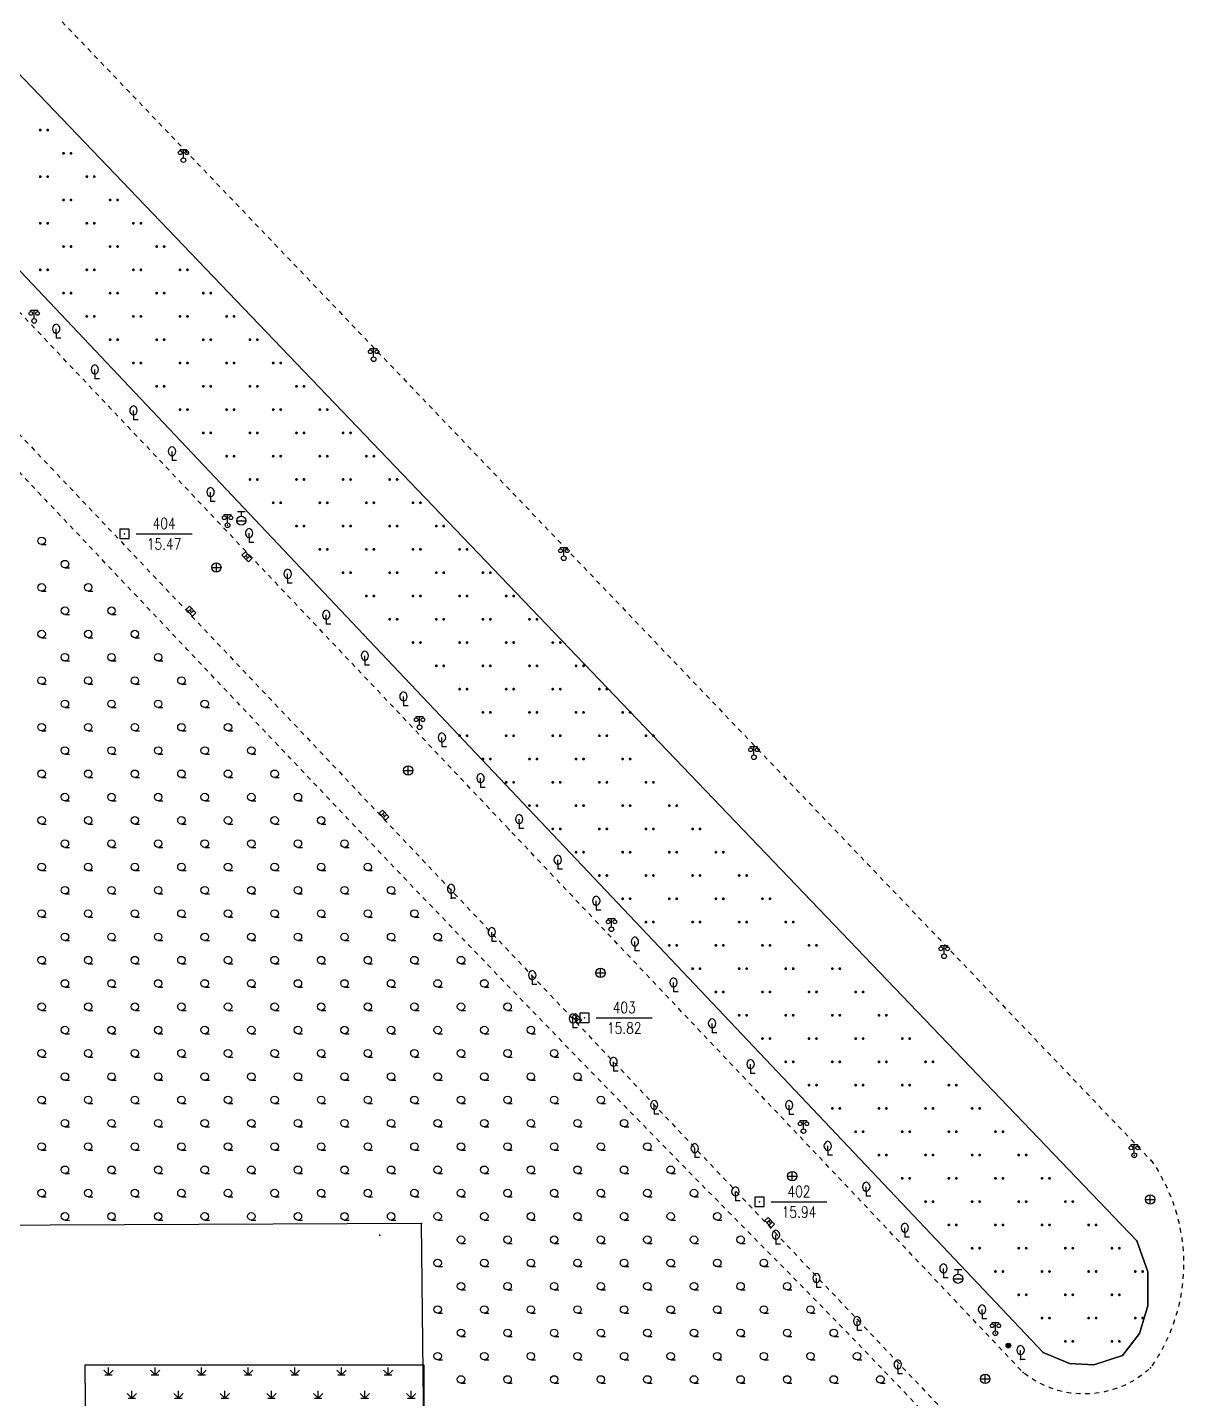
# Model space of a CAD drawing. Extents: x 1060 to 1934, y 610 to 1562.
# Drawn here: x 1744 to 1868, y 1280.8 to 1427.9 of the extents above; entities that cross this region are included whole.
import ezdxf
from ezdxf.enums import TextEntityAlignment as Align

# ---------------------------------------------------------------- set-up
doc = ezdxf.new("R2010")
doc.units = 0
doc.header["$LTSCALE"] = 0.5
doc.header["$PDSIZE"] = 0.2
doc.linetypes.add('X6', pattern=[2, 1, -1])
doc.layers.get('0').update_dxf_attribs({"linetype": 'CONTINUOUS'})
for name, color, linetype in [('COMPONENT', 4, 'CONTINUOUS'), ('DLDW', 11, 'CONTINUOUS'), ('DLSS', 4, 'CONTINUOUS'), ('GXYZ', 2, 'CONTINUOUS'), ('JMD', 6, 'CONTINUOUS'), ('KZD', 1, 'CONTINUOUS'), ('ZBTZ', 3, 'CONTINUOUS'), ('ZDH', 1, 'CONTINUOUS')]:
    doc.layers.add(name, color=color, linetype=linetype)
doc.styles.add('HZ', font='rs.shx', dxfattribs={"width": 0.8, "bigfont": 'hztxt.shx'})

# ---------------------------------------------------------------- blocks, each defined once
blk = doc.blocks.new('gcbj0102')
for p, q in [((-1, 0), (1, 0)), ((0, -1), (0, 1))]:
    blk.add_line(p, q)
blk.add_circle((0, 0), 1)
blk = doc.blocks.new('gc041')
for p, q in [((-1, 0.5), (1, 0.5)), ((-1, -0.5), (-1, 0.5)), ((-0.33, 0.5), (-0.33, -0.5)), ((0.33, 0.5), (0.33, -0.5)), ((1, 0.5), (1, -0.5)), ((1, -0.5), (-1, -0.5))]:
    blk.add_line(p, q)
blk = doc.blocks.new('gc133')
for p, q in [((-1, 0), (1, 0)), ((-0.8, 2), (0.8, 2)), ((0, 1), (0, 2))]:
    blk.add_line(p, q)
blk.add_circle((0, 0), 1)
blk = doc.blocks.new('gc043')
for p, q in [((-1, 0), (1, 0)), ((0, -1), (0, 1))]:
    blk.add_line(p, q)
blk.add_circle((0, 0), 1)
blk = doc.blocks.new('*U25')
at = {"linetype": 'Continuous'}
for points in [[(-0.5, 0.06), (-0.49, -0.11), (-0.49, 0.11)], [(-0.5, 0), (-0.5, -0.06), (-0.5, 0.06)], [(-0.49, -0.11), (-0.5, 0.06), (-0.5, -0.06)], [(-0.49, 0.11), (-0.47, -0.17), (-0.47, 0.17)], [(-0.47, -0.17), (-0.49, 0.11), (-0.49, -0.11)], [(-0.47, 0.17), (-0.45, -0.22), (-0.45, 0.22)], [(-0.45, -0.22), (-0.47, 0.17), (-0.47, -0.17)], [(-0.45, 0.22), (-0.42, -0.27), (-0.42, 0.27)], [(-0.42, -0.27), (-0.45, 0.22), (-0.45, -0.22)], [(-0.42, 0.27), (-0.39, -0.31), (-0.39, 0.31)], [(-0.39, -0.31), (-0.42, 0.27), (-0.42, -0.27)], [(-0.39, 0.31), (-0.35, -0.35), (-0.35, 0.35)], [(-0.35, -0.35), (-0.39, 0.31), (-0.39, -0.31)], [(-0.35, 0.35), (-0.31, -0.39), (-0.31, 0.39)], [(-0.31, -0.39), (-0.35, 0.35), (-0.35, -0.35)], [(-0.31, 0.39), (-0.27, -0.42), (-0.27, 0.42)], [(-0.27, -0.42), (-0.31, 0.39), (-0.31, -0.39)], [(-0.27, 0.42), (-0.22, -0.45), (-0.22, 0.45)], [(-0.22, -0.45), (-0.27, 0.42), (-0.27, -0.42)], [(-0.22, 0.45), (-0.17, -0.47), (-0.17, 0.47)], [(-0.17, -0.47), (-0.22, 0.45), (-0.22, -0.45)], [(-0.17, 0.47), (-0.11, -0.49), (-0.11, 0.49)], [(-0.11, -0.49), (-0.17, 0.47), (-0.17, -0.47)], [(-0.11, 0.49), (-0.06, -0.5), (-0.06, 0.5)], [(-0.06, -0.5), (-0.11, 0.49), (-0.11, -0.49)], [(0, -0.5), (-0.06, 0.5), (-0.06, -0.5)], [(-0.06, 0.5), (0, -0.5), (0, 0.5)], [(0.06, -0.5), (0, 0.5), (0, -0.5)], [(0, 0.5), (0.06, -0.5), (0.06, 0.5)], [(0.11, -0.49), (0.06, 0.5), (0.06, -0.5)], [(0.06, 0.5), (0.11, -0.49), (0.11, 0.49)], [(0.17, -0.47), (0.11, 0.49), (0.11, -0.49)], [(0.11, 0.49), (0.17, -0.47), (0.17, 0.47)], [(0.22, -0.45), (0.17, 0.47), (0.17, -0.47)], [(0.17, 0.47), (0.22, -0.45), (0.22, 0.45)], [(0.27, -0.42), (0.22, 0.45), (0.22, -0.45)], [(0.22, 0.45), (0.27, -0.42), (0.27, 0.42)], [(0.31, -0.39), (0.27, 0.42), (0.27, -0.42)], [(0.27, 0.42), (0.31, -0.39), (0.31, 0.39)], [(0.35, -0.35), (0.31, 0.39), (0.31, -0.39)], [(0.31, 0.39), (0.35, -0.35), (0.35, 0.35)], [(0.39, -0.31), (0.35, 0.35), (0.35, -0.35)], [(0.35, 0.35), (0.39, -0.31), (0.39, 0.31)], [(0.42, -0.27), (0.39, 0.31), (0.39, -0.31)], [(0.39, 0.31), (0.42, -0.27), (0.42, 0.27)], [(0.45, -0.22), (0.42, 0.27), (0.42, -0.27)], [(0.42, 0.27), (0.45, -0.22), (0.45, 0.22)], [(0.47, -0.17), (0.45, 0.22), (0.45, -0.22)], [(0.45, 0.22), (0.47, -0.17), (0.47, 0.17)], [(0.49, -0.11), (0.47, 0.17), (0.47, -0.17)], [(0.47, 0.17), (0.49, -0.11), (0.49, 0.11)], [(0.5, -0.06), (0.49, 0.11), (0.49, -0.11)], [(0.49, 0.11), (0.5, -0.06), (0.5, 0.06)], [(0.5, 0), (0.5, 0.06), (0.5, -0.06)]]:
    blk.add_solid(points, dxfattribs=at)
blk = doc.blocks.new('gcbj0106')
blk.add_circle((0, 0), 0.5)
at = {"linetype": 'Continuous'}
blk.add_blockref('*U25', (0, 0), dxfattribs=at)
blk = doc.blocks.new('gc097')
for p, q in [((-0.7, 2), (-0.7, 2.3)), ((-0.7, 2.3), (0.7, 2.3)), ((0, 0.5), (0, 2.3)), ((0.7, 2.3), (0.7, 2))]:
    blk.add_line(p, q)
for centre, radius in [((-0.7, 1.6), 0.4), ((0, 0), 0.5), ((0.73, 1.6), 0.4)]:
    blk.add_circle(centre, radius)
blk = doc.blocks.new('gc163')
at = {"const_width": 0.3}
for points in [[(-0.95, 0, 1), (-0.65, 0, 1)], [(0.65, 0, 1), (0.95, 0, 1)]]:
    blk.add_lwpolyline(points, format="xyb", close=True, dxfattribs=at)
blk = doc.blocks.new('gc208')
blk.add_line((0, -0.8), (1, -0.8))
blk.add_circle((0, 0), 0.8)
blk = doc.blocks.new('gc124')
for p, q in [((-1, 1), (0, 0)), ((-0.8, 0), (0.8, 0)), ((0, 0), (0, 1.6)), ((0, 0), (1, 1))]:
    blk.add_line(p, q)
blk = doc.blocks.new('gc143')
for p, q in [((0, 1), (0, 2)), ((0, 1), (0, 0)), ((1, 0), (0, 0))]:
    blk.add_line(p, q)
for centre, start, end in [((0.225, 2), 102.68038, 257.31962), ((-0.225, 2), 282.68038, 77.31962)]:
    blk.add_arc(centre, 1.025, start, end)
blk = doc.blocks.new('gc115')
blk.add_lwpolyline([(-1, -1), (1, -1), (1, 1), (-1, 1)], close=True)
blk.add_point((0, 0))

msp = doc.modelspace()

# ---------------------------------------------------------------- linework, layer by layer
at = {"linetype": 'Continuous', "elevation": 12.1}
msp.add_lwpolyline([(1633.11, 1537.77), (1862.99, 1297.73), (1864.18, 1294.38), (1864.18, 1290.76), (1863.28, 1287.78), (1861.46, 1285.43), (1858.38, 1284.43), (1855.79, 1284.54), (1852.96, 1285.72), (1780.01, 1362.81), (1736.49, 1408.85)], dxfattribs=at)
at = {"layer": 'DLSS', "linetype": 'X6', "flags": 128}
for points, elevation in [([(1480.43, 1431.9), (1480.26, 1435.2), (1479.63, 1491.46, -0.064465), (1479.93, 1500.11, -0.154295), (1482.47, 1507.49, -0.179135), (1492.43, 1515.32, -0.003756), (1520.18, 1525.43, 0.000002), (1587.35, 1553.15, 0.011631), (1593.72, 1556.25, -0.359566), (1631.49, 1550.06), (1864.49, 1306.39)], 13.79), ([(1864.49, 1306.39), (1864.65, 1306.21, -0.31194), (1864.48, 1284.1, -0.373845), (1850.79, 1283.6), (1732.89, 1408.18, 0.160257), (1704.63, 1425.36)], 13.79), ([(1752.82, 1210.46), (1715.21, 1210.03, -0.152033), (1709.2, 1212.85, -0.099917), (1707.51, 1214.92), (1707.22, 1248.81), (1707.19, 1249.81), (1707.38, 1261.51), (1707.11, 1283.96), (1707.11, 1287.74), (1706.8, 1299.64), (1705.39, 1406.87, -0.310413), (1711.16, 1414.98, -0.120813), (1721.67, 1406.89), (1774.03, 1351.63), (1858.49, 1262.34, -0.164033), (1866.87, 1242.87, -0.116425), (1864.59, 1218.47, -0.269338), (1851.57, 1211.66), (1752.82, 1210.46)], 15.78)]:
    msp.add_lwpolyline(points, format="xyb", dxfattribs=dict(at, elevation=elevation))
msp.add_lwpolyline([(1863.7, 1246.13, 0.137766), (1857.33, 1260.57, 0.036452), (1855.89, 1262.34, 0.011246), (1822.37, 1297.59, -0.005081), (1772.07, 1349.61, -0.000115), (1754.53, 1368.12, -0.000147), (1740.84, 1382.59), (1720.96, 1405.73), (1719.98, 1406.89, -0.180775), (1720.01, 1406.95, -0.010179), (1721, 1407.69)], format="xyb", dxfattribs=at)
at = {"layer": 'JMD', "linetype": 'Continuous', "flags": 128}
for points in [[(1571.61, 1250.74), (1786.79, 1251.69), (1786.26, 1299.57), (1571.08, 1298.61)], [(1786.5, 1284.4), (1786.5, 1265.84), (1750.38, 1265.84), (1750.15, 1283.96), (1750.15, 1284.4)]]:
    msp.add_lwpolyline(points, close=True, dxfattribs=at)
at = {"layer": 'KZD', "linetype": 'Continuous'}
for p, q in [((1755.62, 1373.61), (1761.62, 1373.61)), ((1805, 1321.65), (1811, 1321.65)), ((1823.75, 1301.91), (1829.75, 1301.91))]:
    msp.add_line(p, q, dxfattribs=at)
at = {"layer": 'ZBTZ', "linetype": 'Continuous', "flags": 128}
msp.add_lwpolyline([(1736.49, 1408.85), (1780.01, 1362.81), (1852.96, 1285.72), (1855.79, 1284.54), (1858.38, 1284.43), (1861.46, 1285.43), (1863.28, 1287.78), (1864.18, 1290.76), (1864.18, 1294.38), (1862.99, 1297.73), (1633.11, 1537.77)], dxfattribs=at)
at = {"layer": 'ZDH', "linetype": 'Continuous'}
for p in [(1765.43, 1374.52, 15.6), (1765.43, 1374.52, 15.6), (1766.91, 1375.01, 15.68), (1766.91, 1375.01, 15.68), (1754.37, 1373.61, 15.47), (1767.5, 1371.13, 15.52), (1767.5, 1371.13, 15.52), (1764.23, 1369.99, 15.55), (1764.23, 1369.99, 15.55), (1761.5, 1365.3, 15.51), (1761.5, 1365.3, 15.51), (1780.01, 1362.81, 15.75), (1780.01, 1362.81, 15.75), (1774.03, 1351.63, 15.61), (1774.03, 1351.63, 15.61), (1772.07, 1349.61, 15.79), (1772.07, 1349.61, 15.79), (1784.82, 1348.21, 15.7), (1784.82, 1348.21, 15.7), (1782.21, 1343.42, 15.66), (1782.21, 1343.42, 15.66), (1795.66, 1341.83, 15.71), (1795.66, 1341.83, 15.71), (1789.42, 1334.5, 15.93), (1789.42, 1334.5, 15.93), (1805.44, 1326.48, 15.84), (1805.44, 1326.48, 15.84), (1802.93, 1321.58, 15.79), (1802.93, 1321.58, 15.79), (1803.75, 1321.65, 15.82), (1827.08, 1309.34, 16.01), (1827.08, 1309.34, 16.01), (1862.73, 1306.9, 17.35), (1862.73, 1306.9, 17.35), (1864.49, 1306.39, 17.12), (1864.49, 1306.39, 17.12), (1826.03, 1304.67, 15.97), (1826.03, 1304.67, 15.97), (1826.05, 1304.66, 15.97), (1826.05, 1304.66, 15.97), (1822.5, 1301.91, 15.94), (1864.44, 1302.17, 17.17), (1864.44, 1302.17, 17.17), (1786.26, 1299.57, 23.68), (1786.26, 1299.57, 23.68), (1823.61, 1299.7, 15.93), (1823.61, 1299.7, 15.93), (1823.62, 1299.71, 15.93), (1823.62, 1299.71, 15.93), (1781.77, 1298.34, 23.53), (1781.77, 1298.34, 23.53), (1862.99, 1297.73, 17.07), (1862.99, 1297.73, 17.07), (1843.82, 1293.66, 16.16), (1843.82, 1293.66, 16.16), (1833.03, 1289.27, 15.96), (1833.03, 1289.27, 15.96), (1847.82, 1287.81, 16.18), (1847.82, 1287.81, 16.18), (1849.22, 1286.48, 16.26), (1849.22, 1286.48, 16.26), (1850.53, 1284.98, 16.3), (1850.53, 1284.98, 16.3), (1852.96, 1285.72, 16.26), (1852.96, 1285.72, 16.26), (1861.46, 1285.43, 16.67), (1861.46, 1285.43, 16.67), (1850.79, 1283.6, 16.18), (1850.79, 1283.6, 16.18), (1864.48, 1284.1, 16.59), (1864.48, 1284.1, 16.59), (1846.74, 1282.9, 16.15), (1846.74, 1282.9, 16.15)]:
    msp.add_point(p, dxfattribs=at)

# ---------------------------------------------------------------- block references
at = {"layer": 'COMPONENT', "linetype": 'Continuous', "xscale": 0.5, "yscale": 0.5}
for name, p in [('gcbj0102', (1864.44, 1302.17, 17.17)), ('gcbj0106', (1849.22, 1286.48, 16.26))]:
    msp.add_blockref(name, p, dxfattribs=at)
at = {"layer": 'DLDW', "linetype": 'Continuous', "xscale": 0.5, "yscale": 0.5}
for p in [(1760.69, 1413.7, 17.35), (1744.68, 1396.45, 15.6), (1781.1, 1392.34, 17.35), (1765.43, 1374.52, 15.6), (1801.51, 1370.98, 17.35), (1786.03, 1352.84, 16.18), (1821.91, 1349.62, 17.35), (1806.62, 1331.16, 16.18), (1842.32, 1328.26, 17.35), (1827.22, 1309.49, 16.18), (1862.73, 1306.9, 17.35), (1847.82, 1287.81, 16.18)]:
    msp.add_blockref('gc097', p, dxfattribs=at)
at = {"layer": 'GXYZ', "linetype": 'Continuous', "xscale": 0.5, "yscale": 0.5}
for name, p in [('gc133', (1766.91, 1375.01, 15.68)), ('gc043', (1764.23, 1369.99)), ('gc043', (1784.82, 1348.21)), ('gc043', (1805.44, 1326.48)), ('gc043', (1826.03, 1304.67)), ('gc133', (1843.82, 1293.66, 16.16)), ('gc043', (1846.74, 1282.9))]:
    msp.add_blockref(name, p, dxfattribs=at)
at = {"layer": 'GXYZ', "linetype": 'Continuous', "yscale": 0.5, "zscale": 0.5}
for p, xscale, rotation in [((1767.5, 1371.13, 15.52), 0.4999999999999999, 313.3224606099723), ((1761.5, 1365.3, 15.51), 0.5, 313.3793011318951), ((1782.21, 1343.42, 15.66), 0.5, 313.5866733156011), ((1802.93, 1321.58, 15.79), 0.5, 133.8863742111577), ((1823.61, 1299.7, 15.93), 0.5, 313.7660976765848)]:
    msp.add_blockref('gc041', p, dxfattribs=dict(at, xscale=xscale, rotation=rotation))
at = {"layer": 'KZD', "linetype": 'Continuous', "xscale": 0.5, "yscale": 0.5}
for p in [(1754.37, 1373.61, 15.47), (1803.75, 1321.65, 15.82), (1822.5, 1301.91, 15.94)]:
    msp.add_blockref('gc115', p, dxfattribs=at)
at = {"layer": 'ZBTZ', "linetype": 'Continuous', "xscale": 0.5, "yscale": 0.5}
for name, p in [('gc163', (1745.73, 1416.93)), ('gc163', (1748.23, 1414.43)), ('gc163', (1745.73, 1411.93)), ('gc163', (1750.73, 1411.93)), ('gc163', (1748.23, 1409.43)), ('gc163', (1753.23, 1409.43)), ('gc163', (1745.73, 1406.93)), ('gc163', (1750.73, 1406.93)), ('gc163', (1755.73, 1406.93)), ('gc163', (1748.23, 1404.43)), ('gc163', (1753.23, 1404.43)), ('gc163', (1758.23, 1404.43)), ('gc163', (1745.73, 1401.93)), ('gc163', (1750.73, 1401.93)), ('gc163', (1755.73, 1401.93)), ('gc163', (1760.73, 1401.93)), ('gc163', (1748.23, 1399.43)), ('gc163', (1753.23, 1399.43)), ('gc163', (1758.23, 1399.43)), ('gc163', (1763.23, 1399.43)), ('gc163', (1750.73, 1396.93)), ('gc163', (1755.73, 1396.93)), ('gc163', (1760.73, 1396.93)), ('gc163', (1765.73, 1396.93)), ('gc143', (1747.05, 1394.6, 15.53)), ('gc163', (1753.23, 1394.43)), ('gc163', (1758.23, 1394.43)), ('gc163', (1763.23, 1394.43)), ('gc163', (1768.23, 1394.43)), ('gc163', (1755.73, 1391.93)), ('gc163', (1760.73, 1391.93)), ('gc163', (1765.73, 1391.93)), ('gc163', (1770.73, 1391.93)), ('gc143', (1751.19, 1390.22, 15.53)), ('gc163', (1758.23, 1389.43)), ('gc163', (1763.23, 1389.43)), ('gc163', (1768.23, 1389.43)), ('gc163', (1773.23, 1389.43)), ('gc143', (1755.33, 1385.83, 15.53)), ('gc163', (1760.73, 1386.93)), ('gc163', (1765.73, 1386.93)), ('gc163', (1770.73, 1386.93)), ('gc163', (1775.73, 1386.93)), ('gc163', (1763.23, 1384.43)), ('gc163', (1768.23, 1384.43)), ('gc163', (1773.23, 1384.43)), ('gc163', (1778.23, 1384.43)), ('gc143', (1759.47, 1381.45, 15.53)), ('gc163', (1765.73, 1381.93)), ('gc163', (1770.73, 1381.93)), ('gc163', (1775.73, 1381.93)), ('gc163', (1780.73, 1381.93)), ('gc163', (1768.23, 1379.43)), ('gc163', (1773.23, 1379.43)), ('gc163', (1778.23, 1379.43)), ('gc163', (1783.23, 1379.43)), ('gc143', (1763.61, 1377.06, 15.53)), ('gc163', (1770.73, 1376.93)), ('gc163', (1775.73, 1376.93)), ('gc163', (1780.73, 1376.93)), ('gc163', (1785.73, 1376.93)), ('gc163', (1773.23, 1374.43)), ('gc163', (1778.23, 1374.43)), ('gc163', (1783.23, 1374.43)), ('gc163', (1788.23, 1374.43)), ('gc208', (1745.48, 1372.85)), ('gc143', (1767.74, 1372.68, 15.53)), ('gc163', (1775.73, 1371.93)), ('gc163', (1780.73, 1371.93)), ('gc163', (1785.73, 1371.93)), ('gc163', (1790.73, 1371.93)), ('gc208', (1747.98, 1370.35)), ('gc143', (1771.88, 1368.29, 15.53)), ('gc163', (1778.23, 1369.43)), ('gc163', (1783.23, 1369.43)), ('gc163', (1788.23, 1369.43)), ('gc163', (1793.23, 1369.43)), ('gc208', (1745.48, 1367.85)), ('gc208', (1750.48, 1367.85)), ('gc163', (1780.73, 1366.93)), ('gc163', (1785.73, 1366.93)), ('gc163', (1790.73, 1366.93)), ('gc163', (1795.73, 1366.93)), ('gc208', (1747.98, 1365.35)), ('gc208', (1752.98, 1365.35)), ('gc143', (1776.02, 1363.91, 15.53)), ('gc163', (1783.23, 1364.43)), ('gc163', (1788.23, 1364.43)), ('gc163', (1793.23, 1364.43)), ('gc163', (1798.23, 1364.43)), ('gc208', (1745.48, 1362.85)), ('gc208', (1750.48, 1362.85)), ('gc208', (1755.48, 1362.85)), ('gc163', (1785.73, 1361.93)), ('gc163', (1790.73, 1361.93)), ('gc163', (1795.73, 1361.93)), ('gc163', (1800.73, 1361.93)), ('gc208', (1747.98, 1360.35)), ('gc208', (1752.98, 1360.35)), ('gc208', (1757.98, 1360.35)), ('gc143', (1780.16, 1359.52, 15.53)), ('gc208', (1745.48, 1357.85)), ('gc208', (1750.48, 1357.85)), ('gc208', (1755.48, 1357.85)), ('gc208', (1760.48, 1357.85)), ('gc163', (1788.23, 1359.43)), ('gc163', (1793.23, 1359.43)), ('gc163', (1798.23, 1359.43)), ('gc163', (1803.23, 1359.43)), ('gc163', (1790.73, 1356.93)), ('gc163', (1795.73, 1356.93)), ('gc163', (1800.73, 1356.93)), ('gc163', (1805.73, 1356.93)), ('gc208', (1747.98, 1355.35)), ('gc208', (1752.98, 1355.35)), ('gc208', (1757.98, 1355.35)), ('gc208', (1762.98, 1355.35)), ('gc143', (1784.3, 1355.14, 15.53)), ('gc163', (1793.23, 1354.43)), ('gc163', (1798.23, 1354.43)), ('gc163', (1803.23, 1354.43)), ('gc163', (1808.23, 1354.43)), ('gc208', (1745.48, 1352.85)), ('gc208', (1750.48, 1352.85)), ('gc208', (1755.48, 1352.85)), ('gc208', (1760.48, 1352.85)), ('gc208', (1765.48, 1352.85)), ('gc143', (1788.44, 1350.75, 15.53)), ('gc163', (1790.73, 1351.93)), ('gc163', (1795.73, 1351.93)), ('gc163', (1800.73, 1351.93)), ('gc163', (1805.73, 1351.93)), ('gc163', (1810.73, 1351.93)), ('gc208', (1747.98, 1350.35)), ('gc208', (1752.98, 1350.35)), ('gc208', (1757.98, 1350.35)), ('gc208', (1762.98, 1350.35)), ('gc208', (1767.98, 1350.35)), ('gc163', (1793.23, 1349.43)), ('gc163', (1798.23, 1349.43)), ('gc163', (1803.23, 1349.43)), ('gc163', (1808.23, 1349.43)), ('gc208', (1745.48, 1347.85)), ('gc208', (1750.48, 1347.85)), ('gc208', (1755.48, 1347.85)), ('gc208', (1760.48, 1347.85)), ('gc208', (1765.48, 1347.85)), ('gc208', (1770.48, 1347.85)), ('gc143', (1792.58, 1346.37, 15.53)), ('gc163', (1795.73, 1346.93)), ('gc163', (1800.73, 1346.93)), ('gc163', (1805.73, 1346.93)), ('gc163', (1810.73, 1346.93)), ('gc208', (1747.98, 1345.35)), ('gc208', (1752.98, 1345.35)), ('gc208', (1757.98, 1345.35)), ('gc208', (1762.98, 1345.35)), ('gc208', (1767.98, 1345.35)), ('gc208', (1772.98, 1345.35)), ('gc163', (1798.23, 1344.43)), ('gc163', (1803.23, 1344.43)), ('gc163', (1808.23, 1344.43)), ('gc163', (1813.23, 1344.43)), ('gc208', (1745.48, 1342.85)), ('gc208', (1750.48, 1342.85)), ('gc208', (1755.48, 1342.85)), ('gc208', (1760.48, 1342.85)), ('gc208', (1765.48, 1342.85)), ('gc208', (1770.48, 1342.85)), ('gc208', (1775.48, 1342.85)), ('gc143', (1796.72, 1341.98, 15.53)), ('gc163', (1800.73, 1341.93)), ('gc163', (1805.73, 1341.93)), ('gc163', (1810.73, 1341.93)), ('gc163', (1815.73, 1341.93)), ('gc208', (1747.98, 1340.35)), ('gc208', (1752.98, 1340.35)), ('gc208', (1757.98, 1340.35)), ('gc208', (1762.98, 1340.35)), ('gc208', (1767.98, 1340.35)), ('gc208', (1772.98, 1340.35)), ('gc208', (1777.98, 1340.35)), ('gc143', (1800.86, 1337.6, 15.53)), ('gc163', (1803.23, 1339.43)), ('gc163', (1808.23, 1339.43)), ('gc163', (1813.23, 1339.43)), ('gc163', (1818.23, 1339.43)), ('gc208', (1745.48, 1337.85)), ('gc208', (1750.48, 1337.85)), ('gc208', (1755.48, 1337.85)), ('gc208', (1760.48, 1337.85)), ('gc208', (1765.48, 1337.85)), ('gc208', (1770.48, 1337.85)), ('gc208', (1775.48, 1337.85)), ('gc208', (1780.48, 1337.85)), ('gc163', (1805.73, 1336.93)), ('gc163', (1810.73, 1336.93)), ('gc163', (1815.73, 1336.93)), ('gc163', (1820.73, 1336.93)), ('gc208', (1747.98, 1335.35)), ('gc208', (1752.98, 1335.35)), ('gc208', (1757.98, 1335.35)), ('gc208', (1762.98, 1335.35)), ('gc208', (1767.98, 1335.35)), ('gc208', (1772.98, 1335.35)), ('gc208', (1777.98, 1335.35)), ('gc208', (1782.98, 1335.35)), ('gc143', (1789.42, 1334.5, 15.93)), ('gc143', (1805, 1333.21, 15.53)), ('gc208', (1745.48, 1332.85)), ('gc208', (1750.48, 1332.85)), ('gc208', (1755.48, 1332.85)), ('gc208', (1760.48, 1332.85)), ('gc208', (1765.48, 1332.85)), ('gc208', (1770.48, 1332.85)), ('gc208', (1775.48, 1332.85)), ('gc208', (1780.48, 1332.85)), ('gc208', (1785.48, 1332.85)), ('gc163', (1808.23, 1334.43)), ('gc163', (1813.23, 1334.43)), ('gc163', (1818.23, 1334.43)), ('gc163', (1823.23, 1334.43)), ('gc163', (1810.73, 1331.93)), ('gc163', (1815.73, 1331.93)), ('gc163', (1820.73, 1331.93)), ('gc163', (1825.73, 1331.93)), ('gc208', (1747.98, 1330.35)), ('gc208', (1752.98, 1330.35)), ('gc208', (1757.98, 1330.35)), ('gc208', (1762.98, 1330.35)), ('gc208', (1767.98, 1330.35)), ('gc208', (1772.98, 1330.35)), ('gc208', (1777.98, 1330.35)), ('gc208', (1782.98, 1330.35)), ('gc208', (1787.98, 1330.35)), ('gc143', (1793.78, 1329.86, 15.93)), ('gc143', (1809.14, 1328.83, 15.53)), ('gc163', (1813.23, 1329.43)), ('gc163', (1818.23, 1329.43)), ('gc163', (1823.23, 1329.43)), ('gc163', (1828.23, 1329.43)), ('gc208', (1745.48, 1327.85)), ('gc208', (1750.48, 1327.85)), ('gc208', (1755.48, 1327.85)), ('gc208', (1760.48, 1327.85)), ('gc208', (1765.48, 1327.85)), ('gc208', (1770.48, 1327.85)), ('gc208', (1775.48, 1327.85)), ('gc208', (1780.48, 1327.85)), ('gc208', (1785.48, 1327.85)), ('gc208', (1790.48, 1327.85)), ('gc143', (1798.13, 1325.22, 15.93)), ('gc143', (1813.28, 1324.44, 15.53)), ('gc163', (1815.73, 1326.93)), ('gc163', (1820.73, 1326.93)), ('gc163', (1825.73, 1326.93)), ('gc163', (1830.73, 1326.93)), ('gc208', (1747.98, 1325.35)), ('gc208', (1752.98, 1325.35)), ('gc208', (1757.98, 1325.35)), ('gc208', (1762.98, 1325.35)), ('gc208', (1767.98, 1325.35)), ('gc208', (1772.98, 1325.35)), ('gc208', (1777.98, 1325.35)), ('gc208', (1782.98, 1325.35)), ('gc208', (1787.98, 1325.35)), ('gc208', (1792.98, 1325.35)), ('gc163', (1818.23, 1324.43)), ('gc163', (1823.23, 1324.43)), ('gc163', (1828.23, 1324.43)), ('gc163', (1833.23, 1324.43)), ('gc208', (1745.48, 1322.85)), ('gc208', (1750.48, 1322.85)), ('gc208', (1755.48, 1322.85)), ('gc208', (1760.48, 1322.85)), ('gc208', (1765.48, 1322.85)), ('gc208', (1770.48, 1322.85)), ('gc208', (1775.48, 1322.85)), ('gc208', (1780.48, 1322.85)), ('gc208', (1785.48, 1322.85)), ('gc208', (1790.48, 1322.85)), ('gc208', (1795.48, 1322.85)), ('gc143', (1802.49, 1320.58, 15.93)), ('gc143', (1817.42, 1320.06, 15.53)), ('gc163', (1820.73, 1321.93)), ('gc163', (1825.73, 1321.93)), ('gc163', (1830.73, 1321.93)), ('gc163', (1835.73, 1321.93)), ('gc208', (1747.98, 1320.35)), ('gc208', (1752.98, 1320.35)), ('gc208', (1757.98, 1320.35)), ('gc208', (1762.98, 1320.35)), ('gc208', (1767.98, 1320.35)), ('gc208', (1772.98, 1320.35)), ('gc208', (1777.98, 1320.35)), ('gc208', (1782.98, 1320.35)), ('gc208', (1787.98, 1320.35)), ('gc208', (1792.98, 1320.35)), ('gc208', (1797.98, 1320.35)), ('gc163', (1823.23, 1319.43)), ('gc163', (1828.23, 1319.43)), ('gc163', (1833.23, 1319.43)), ('gc163', (1838.23, 1319.43)), ('gc208', (1745.48, 1317.85)), ('gc208', (1750.48, 1317.85)), ('gc208', (1755.48, 1317.85)), ('gc208', (1760.48, 1317.85)), ('gc208', (1765.48, 1317.85)), ('gc208', (1770.48, 1317.85)), ('gc208', (1775.48, 1317.85)), ('gc208', (1780.48, 1317.85)), ('gc208', (1785.48, 1317.85)), ('gc208', (1790.48, 1317.85)), ('gc208', (1795.48, 1317.85)), ('gc208', (1800.48, 1317.85)), ('gc143', (1806.85, 1315.94, 15.93)), ('gc143', (1821.56, 1315.67, 15.53)), ('gc163', (1825.73, 1316.93)), ('gc163', (1830.73, 1316.93)), ('gc163', (1835.73, 1316.93)), ('gc163', (1840.73, 1316.93)), ('gc208', (1747.98, 1315.35)), ('gc208', (1752.98, 1315.35)), ('gc208', (1757.98, 1315.35)), ('gc208', (1762.98, 1315.35)), ('gc208', (1767.98, 1315.35)), ('gc208', (1772.98, 1315.35)), ('gc208', (1777.98, 1315.35)), ('gc208', (1782.98, 1315.35)), ('gc208', (1787.98, 1315.35)), ('gc208', (1792.98, 1315.35)), ('gc208', (1797.98, 1315.35)), ('gc208', (1802.98, 1315.35)), ('gc163', (1828.23, 1314.43)), ('gc163', (1833.23, 1314.43)), ('gc163', (1838.23, 1314.43)), ('gc163', (1843.23, 1314.43)), ('gc208', (1745.48, 1312.85)), ('gc208', (1750.48, 1312.85)), ('gc208', (1755.48, 1312.85)), ('gc208', (1760.48, 1312.85)), ('gc208', (1765.48, 1312.85)), ('gc208', (1770.48, 1312.85)), ('gc208', (1775.48, 1312.85)), ('gc208', (1780.48, 1312.85)), ('gc208', (1785.48, 1312.85)), ('gc208', (1790.48, 1312.85)), ('gc208', (1795.48, 1312.85)), ('gc208', (1800.48, 1312.85)), ('gc208', (1805.48, 1312.85)), ('gc143', (1811.21, 1311.3, 15.93)), ('gc143', (1825.69, 1311.29, 15.53)), ('gc163', (1830.73, 1311.93)), ('gc163', (1835.73, 1311.93)), ('gc163', (1840.73, 1311.93)), ('gc163', (1845.73, 1311.93)), ('gc208', (1747.98, 1310.35)), ('gc208', (1752.98, 1310.35)), ('gc208', (1757.98, 1310.35)), ('gc208', (1762.98, 1310.35)), ('gc208', (1767.98, 1310.35)), ('gc208', (1772.98, 1310.35)), ('gc208', (1777.98, 1310.35)), ('gc208', (1782.98, 1310.35)), ('gc208', (1787.98, 1310.35)), ('gc208', (1792.98, 1310.35)), ('gc208', (1797.98, 1310.35)), ('gc208', (1802.98, 1310.35)), ('gc208', (1807.98, 1310.35)), ('gc208', (1745.48, 1307.85)), ('gc208', (1750.48, 1307.85)), ('gc208', (1755.48, 1307.85)), ('gc208', (1760.48, 1307.85)), ('gc208', (1765.48, 1307.85)), ('gc208', (1770.48, 1307.85)), ('gc208', (1775.48, 1307.85)), ('gc208', (1780.48, 1307.85)), ('gc208', (1785.48, 1307.85)), ('gc208', (1790.48, 1307.85)), ('gc208', (1795.48, 1307.85)), ('gc208', (1800.48, 1307.85)), ('gc208', (1805.48, 1307.85)), ('gc208', (1810.48, 1307.85)), ('gc143', (1829.83, 1306.9, 15.53)), ('gc163', (1833.23, 1309.43)), ('gc163', (1838.23, 1309.43)), ('gc163', (1843.23, 1309.43)), ('gc163', (1848.23, 1309.43)), ('gc143', (1815.56, 1306.65, 15.93)), ('gc163', (1835.73, 1306.93)), ('gc163', (1840.73, 1306.93)), ('gc163', (1845.73, 1306.93)), ('gc163', (1850.73, 1306.93)), ('gc208', (1747.98, 1305.35)), ('gc208', (1752.98, 1305.35)), ('gc208', (1757.98, 1305.35)), ('gc208', (1762.98, 1305.35)), ('gc208', (1767.98, 1305.35)), ('gc208', (1772.98, 1305.35)), ('gc208', (1777.98, 1305.35)), ('gc208', (1782.98, 1305.35)), ('gc208', (1787.98, 1305.35)), ('gc208', (1792.98, 1305.35)), ('gc208', (1797.98, 1305.35)), ('gc208', (1802.98, 1305.35)), ('gc208', (1807.98, 1305.35)), ('gc208', (1812.98, 1305.35)), ('gc143', (1833.97, 1302.52, 15.53)), ('gc163', (1838.23, 1304.43)), ('gc163', (1843.23, 1304.43)), ('gc163', (1848.23, 1304.43)), ('gc163', (1853.23, 1304.43)), ('gc208', (1745.48, 1302.85)), ('gc208', (1750.48, 1302.85)), ('gc208', (1755.48, 1302.85)), ('gc208', (1760.48, 1302.85)), ('gc208', (1765.48, 1302.85)), ('gc208', (1770.48, 1302.85)), ('gc208', (1775.48, 1302.85)), ('gc208', (1780.48, 1302.85)), ('gc208', (1785.48, 1302.85)), ('gc208', (1790.48, 1302.85)), ('gc208', (1795.48, 1302.85)), ('gc208', (1800.48, 1302.85)), ('gc208', (1805.48, 1302.85)), ('gc208', (1810.48, 1302.85)), ('gc208', (1815.48, 1302.85)), ('gc143', (1819.92, 1302.01, 15.93)), ('gc163', (1840.73, 1301.93)), ('gc163', (1845.73, 1301.93)), ('gc163', (1850.73, 1301.93)), ('gc163', (1855.73, 1301.93)), ('gc208', (1747.98, 1300.35)), ('gc208', (1752.98, 1300.35)), ('gc208', (1757.98, 1300.35)), ('gc208', (1762.98, 1300.35)), ('gc208', (1767.98, 1300.35)), ('gc208', (1772.98, 1300.35)), ('gc208', (1777.98, 1300.35)), ('gc208', (1782.98, 1300.35)), ('gc208', (1787.98, 1300.35)), ('gc208', (1792.98, 1300.35)), ('gc208', (1797.98, 1300.35)), ('gc208', (1802.98, 1300.35)), ('gc208', (1807.98, 1300.35)), ('gc208', (1812.98, 1300.35)), ('gc208', (1817.98, 1300.35)), ('gc143', (1838.11, 1298.13, 15.53)), ('gc163', (1843.23, 1299.43)), ('gc163', (1848.23, 1299.43)), ('gc163', (1853.23, 1299.43)), ('gc163', (1858.23, 1299.43)), ('gc208', (1790.48, 1297.85)), ('gc208', (1795.48, 1297.85)), ('gc208', (1800.48, 1297.85)), ('gc208', (1805.48, 1297.85)), ('gc208', (1810.48, 1297.85)), ('gc208', (1815.48, 1297.85)), ('gc208', (1820.48, 1297.85)), ('gc143', (1824.28, 1297.37, 15.93)), ('gc163', (1845.73, 1296.93)), ('gc163', (1850.73, 1296.93)), ('gc163', (1855.73, 1296.93)), ('gc163', (1860.73, 1296.93)), ('gc208', (1787.98, 1295.35)), ('gc208', (1792.98, 1295.35)), ('gc208', (1797.98, 1295.35)), ('gc208', (1802.98, 1295.35)), ('gc208', (1807.98, 1295.35)), ('gc208', (1812.98, 1295.35)), ('gc208', (1817.98, 1295.35)), ('gc208', (1822.98, 1295.35)), ('gc143', (1842.25, 1293.75, 15.53)), ('gc143', (1828.63, 1292.73, 15.93)), ('gc163', (1848.23, 1294.43)), ('gc163', (1853.23, 1294.43)), ('gc163', (1858.23, 1294.43)), ('gc163', (1863.23, 1294.43)), ('gc208', (1790.48, 1292.85)), ('gc208', (1795.48, 1292.85)), ('gc208', (1800.48, 1292.85)), ('gc208', (1805.48, 1292.85)), ('gc208', (1810.48, 1292.85)), ('gc208', (1815.48, 1292.85)), ('gc208', (1820.48, 1292.85)), ('gc208', (1825.48, 1292.85)), ('gc163', (1850.73, 1291.93)), ('gc163', (1855.73, 1291.93)), ('gc163', (1860.73, 1291.93)), ('gc208', (1787.98, 1290.35)), ('gc208', (1792.98, 1290.35)), ('gc208', (1797.98, 1290.35)), ('gc208', (1802.98, 1290.35)), ('gc208', (1807.98, 1290.35)), ('gc208', (1812.98, 1290.35)), ('gc208', (1817.98, 1290.35)), ('gc208', (1822.98, 1290.35)), ('gc208', (1827.98, 1290.35)), ('gc143', (1846.39, 1289.36, 15.53)), ('gc143', (1832.99, 1288.09, 15.93)), ('gc163', (1853.23, 1289.43)), ('gc163', (1858.23, 1289.43)), ('gc163', (1863.23, 1289.43)), ('gc208', (1790.48, 1287.85)), ('gc208', (1795.48, 1287.85)), ('gc208', (1800.48, 1287.85)), ('gc208', (1805.48, 1287.85)), ('gc208', (1810.48, 1287.85)), ('gc208', (1815.48, 1287.85)), ('gc208', (1820.48, 1287.85)), ('gc208', (1825.48, 1287.85)), ('gc208', (1830.48, 1287.85)), ('gc143', (1850.53, 1284.98, 16.3)), ('gc163', (1855.73, 1286.93)), ('gc163', (1860.73, 1286.93)), ('gc208', (1787.98, 1285.35)), ('gc208', (1792.98, 1285.35)), ('gc208', (1797.98, 1285.35)), ('gc208', (1802.98, 1285.35)), ('gc208', (1807.98, 1285.35)), ('gc208', (1812.98, 1285.35)), ('gc208', (1817.98, 1285.35)), ('gc208', (1822.98, 1285.35)), ('gc208', (1827.98, 1285.35)), ('gc208', (1832.98, 1285.35)), ('gc143', (1837.35, 1283.45, 15.93)), ('gc124', (1752.65, 1283.34)), ('gc124', (1757.65, 1283.34)), ('gc124', (1762.65, 1283.34)), ('gc124', (1767.65, 1283.34)), ('gc124', (1772.65, 1283.34)), ('gc124', (1777.65, 1283.34)), ('gc124', (1782.65, 1283.34)), ('gc208', (1790.48, 1282.85)), ('gc208', (1795.48, 1282.85)), ('gc208', (1800.48, 1282.85)), ('gc208', (1805.48, 1282.85)), ('gc208', (1810.48, 1282.85)), ('gc208', (1815.48, 1282.85)), ('gc208', (1820.48, 1282.85)), ('gc208', (1825.48, 1282.85)), ('gc208', (1830.48, 1282.85)), ('gc208', (1835.48, 1282.85)), ('gc124', (1755.15, 1280.84)), ('gc124', (1760.15, 1280.84)), ('gc124', (1765.15, 1280.84)), ('gc124', (1770.15, 1280.84)), ('gc124', (1775.15, 1280.84)), ('gc124', (1780.15, 1280.84)), ('gc124', (1785.15, 1280.84))]:
    msp.add_blockref(name, p, dxfattribs=at)

# ---------------------------------------------------------------- texts
at = {"layer": 'KZD', "linetype": 'Continuous', "style": 'HZ', "width": 0.8}
for s, p in [('404', (1758.62, 1374.71)), ('15.47', (1758.62, 1372.51)), ('403', (1808, 1322.76)), ('15.82', (1808, 1320.56)), ('402', (1826.75, 1303.01)), ('15.94', (1826.75, 1300.81))]:
    msp.add_text(s, height=1.2, dxfattribs=at).set_placement(p, align=Align.MIDDLE)

doc.saveas('drawing.dxf')
